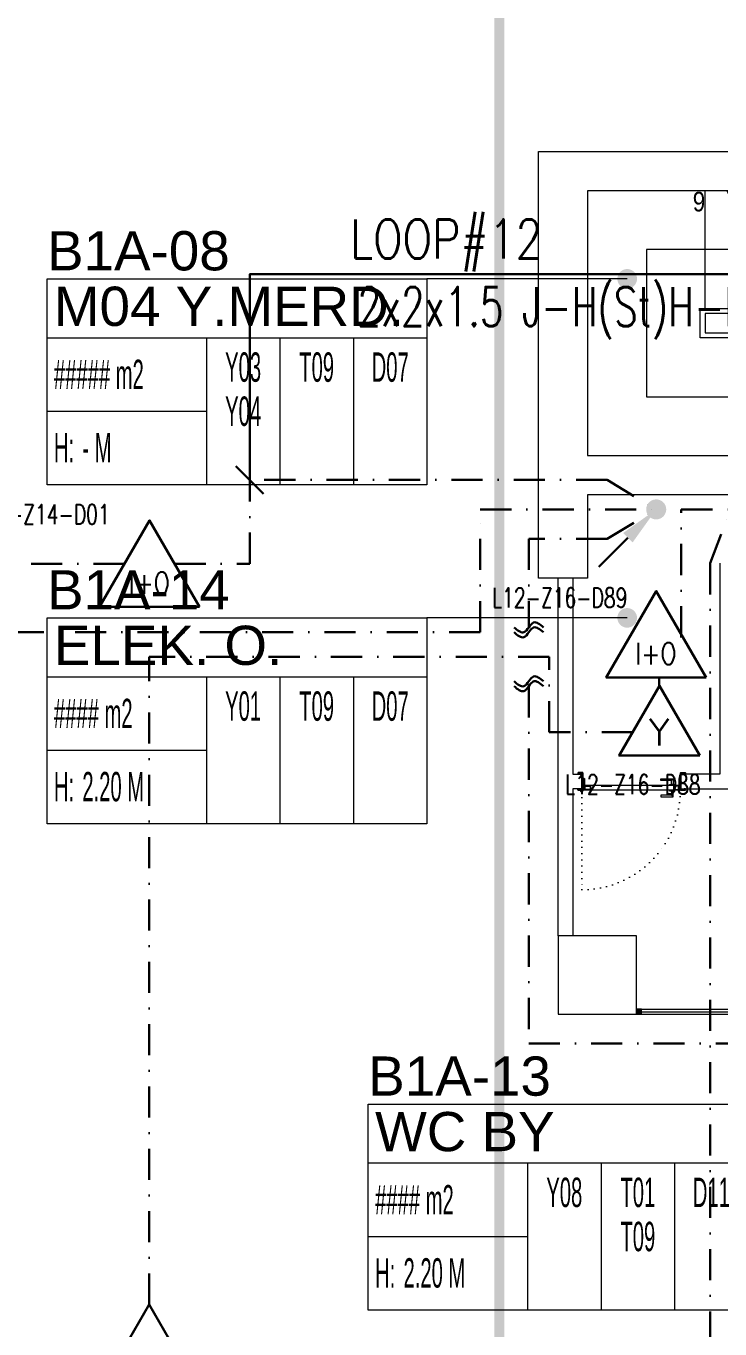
# Model space of a CAD drawing. Header units: metres. Extents: x -19121 to 152404, y -12107 to 29421.
# Drawn here: x 91897 to 92605, y 1279 to 2608 of the extents above; entities that cross this region are included whole.
import ezdxf
from ezdxf.enums import TextEntityAlignment as Align

# ---------------------------------------------------------------- set-up
doc = ezdxf.new("R2010")
doc.units = ezdxf.units.M
doc.header["$LTSCALE"] = 50
doc.header["$MEASUREMENT"] = 0
for name, pattern in [('DASHDOT', [25.4, 12.7, -6.35, 0, -6.35]), ('DOT2', [0.125, 0, -0.125]), ('HIDDEN', [0.375, 0.25, -0.125])]:
    doc.linetypes.add(name, pattern=pattern)
doc.layers.get('0').update_dxf_attribs({"color": 9, "lineweight": 9})
for name, color, linetype, lineweight in [('00', 9, 'Continuous', 9), ('01', 9, 'Continuous', 9), ('06B', 9, 'Continuous', 9), ('06D', 9, 'Continuous', 9), ('10', 9, 'Continuous', 9), ('15', 9, 'Continuous', 9), ('19', 9, 'Continuous', 9), ('20', 9, 'DOT2', 9), ('21', 9, 'Continuous', 9), ('21_mahal200', 9, 'Continuous', 9), ('E-DEDEKTÖR NUMARALARI', 20, 'Continuous', 30), ('E-KABLO', 7, 'Continuous', 30), ('E-KOMBİNE DEDEKTÖR (ISI+OPTİK DUMAN)', 7, 'Continuous', 30), ('E-OK', 3, 'Continuous', 30), ('E-YAZI', 7, 'Continuous', 30), ('E-YÜKSELTİLMİŞ DÖŞEME İÇİNDE DUMAN DEDEKTÖRÜ', 7, 'Continuous', 30)]:
    doc.layers.add(name, color=color, linetype=linetype, lineweight=lineweight)
doc.styles.add('Arial', font='arial.ttf', dxfattribs={"height": 2.5})
doc.styles.add('E-YAZI', font='txttw.shx', dxfattribs={"height": 200})
doc.styles.add('MuuM_TEXT-STANDART', font='ARIALN.TTF')
doc.dimstyles.new('MuuM_DIM200', dxfattribs={"dimscale": 20, "dimtxt": 2, "dimasz": 1, "dimexe": 1, "dimexo": 1, "dimgap": 1, "dimtad": 1, "dimdec": 1, "dimrnd": 0.5, "dimdsep": 46, "dimtxsty": 'MuuM_TEXT-STANDART', "dimblk": 'ARCHTICK', "dimcen": 0, "dimdle": 0.15, "dimclrd": 256, "dimclre": 256, "dimclrt": 256, "dimadec": 0, "dimazin": 0, "dimtfac": 5, "dimtdec": 1, "dimtix": 1, "dimtmove": 2, "dimatfit": 3, "dimldrblk": 'DOT', "dimfxl": 3, "dimfxlon": 1, "dimtolj": 1, "dimlwd": -1, "dimlwe": -1, "dimarcsym": 0})

# ---------------------------------------------------------------- blocks, each defined once
blk = doc.blocks.new('100_KOMBİNE DEDEKTÖR (ISI+OPTİK DUMAN) 085')
at = {"layer": 'E-KOMBİNE DEDEKTÖR (ISI+OPTİK DUMAN)', "color": 4}
blk.add_lwpolyline([(2.55, 0), (0, 4.416), (-2.55, 0)], close=True, dxfattribs=at)
at = {"layer": 'E-KOMBİNE DEDEKTÖR (ISI+OPTİK DUMAN)', "color": 3, "style": 'E-YAZI', "width": 0.8}
blk.add_text('I+O', height=1.1016, dxfattribs=at).set_placement((-0.018, 1.224), align=Align.MIDDLE)
blk = doc.blocks.new('*U241')
at = {"layer": 'E-OK', "color": 3, "linetype": 'Continuous'}
blk.add_line((84.9, 84.8), (172.1, 172), dxfattribs=at)
at = {"layer": 'E-OK', "color": 4, "linetype": 'Continuous', "const_width": 30}
blk.add_lwpolyline([(-15, 0, 1), (15, 0, 1)], format="xyb", close=True, dxfattribs=at)
at = {"layer": 'E-OK', "color": 3, "linetype": 'Continuous'}
blk.add_solid([(99, 70.7), (70.7, 99), (0, 0)], dxfattribs=at)
blk = doc.blocks.new('100_YÜKSELTİLMİŞ DÖŞEME İÇİNDE DUMAN DEDEKTÖRÜ 085')
at = {"layer": 'E-YÜKSELTİLMİŞ DÖŞEME İÇİNDE DUMAN DEDEKTÖRÜ', "color": 4}
blk.add_lwpolyline([(2.059, 0), (0, 3.566), (-2.059, 0)], close=True, dxfattribs=at)
at = {"layer": 'E-YÜKSELTİLMİŞ DÖŞEME İÇİNDE DUMAN DEDEKTÖRÜ', "color": 3, "style": 'E-YAZI'}
blk.add_text('Y', height=1.36, dxfattribs=at).set_placement((-0.022, 1.201), align=Align.MIDDLE)
blk = doc.blocks.new('p-kolon_80x80')
blk.add_lwpolyline([(-40, -40), (40, -40), (40, 40), (-40, 40)], close=True)
blk = doc.blocks.new('1.Bod.Ara.Sitatik Elk')
at = {"layer": '01'}
blk.add_lwpolyline([(8420, -6500), (8420, -6500), (8420, -6460), (8420, -6150), (9220, -6150), (9220, -6190), (8470, -6190), (8470, -6460), (9015, -6460), (9015, -6545), (9220, -6545), (9220, -6585), (8975, -6585), (8975, -6500), (8470, -6500), (8470, -6585), (8420, -6585), (8420, -6500)], close=True, dxfattribs=at)
blk.add_blockref('p-kolon_80x80', (8480, -6990), dxfattribs=at)
blk = doc.blocks.new('_ArchTick')
at = {"color": 0, "linetype": 'ByBlock', "const_width": 0.15}
blk.add_lwpolyline([(-0.5, -0.5), (0.5, 0.5)], dxfattribs=at)
blk = doc.blocks.new('_Dot')
at = {"color": 0, "linetype": 'ByBlock', "lineweight": -2}
blk.add_line((-0.5, 0), (-1, 0), dxfattribs=at)
at = {"color": 0, "linetype": 'ByBlock', "const_width": 0.5}
blk.add_lwpolyline([(-0.25, 0, 1), (0.25, 0, 1)], format="xyb", close=True, dxfattribs=at)
blk = doc.blocks.new('0_roomno2')
blk.add_lwpolyline([(19.375, -10.5), (0, -10.5), (0, 0), (19.375, 0)], close=True)
for points in [[(0, -3), (19.375, -3)], [(8.125, -3), (8.125, -10.5)], [(11.875, -3), (11.875, -10.5)], [(15.625, -3), (15.625, -10.5)], [(0, -6.75), (8.125, -6.75)]]:
    blk.add_lwpolyline(points)
at = {"style": 'MuuM_TEXT-STANDART', "width": 0.6}
blk.add_text('H:', height=1.5, dxfattribs=at).set_placement((0.35, -8.608), align=Align.MIDDLE_LEFT)
at = {"style": 'Arial'}
blk.add_attdef('ODANO', (0, 1.17), '', height=2, dxfattribs=at)
blk.add_attdef('MEKANADI', text='', height=2, dxfattribs=at).set_placement((0.35, -3), align=Align.BOTTOM_LEFT)
at = {"style": 'MuuM_TEXT-STANDART', "width": 0.6}
for tag, p in [('YER01', (10, -4.5)), ('TAVAN01', (13.75, -4.5)), ('DUVAR01', (17.5, -4.5)), ('YER02', (10, -6.75)), ('TAVAN02', (13.75, -6.75)), ('DUVAR02', (17.5, -6.75)), ('YER03', (10, -9)), ('TAVAN03', (13.75, -9)), ('DUVAR03', (17.5, -9))]:
    blk.add_attdef(tag, text='', height=1.5, dxfattribs=at).set_placement(p, align=Align.MIDDLE_CENTER)
for tag, p in [('M2', (0.35, -4.875)), ('TEMIZTAVANYUKSEKLIGI', (1.8, -8.608))]:
    blk.add_attdef(tag, text='', height=1.5, dxfattribs=at).set_placement(p, align=Align.MIDDLE_LEFT)
blk = doc.blocks.new('p-M01-M02_merdiven-1050')
at = {"layer": '19'}
h = blk.add_hatch(color=256, dxfattribs=at)
h.dxf.hatch_style = 1
edge = h.paths.add_edge_path()
edge.add_arc((210, -344), 10, 270, 630)
h = blk.add_hatch(color=256, dxfattribs=at)
h.dxf.hatch_style = 1
h.paths.add_polyline_path([(84, -372), (36, -372), (60, -396)])
at = {"layer": '19', "linetype": 'Continuous'}
for points in [[(210, -344), (210, -120), (210, -60), (60, -60), (60, -372)], [(145, -200.7), (145, -120), (125, -120), (125, -120), (125, -367), (140, -367), (140, -372), (120, -372), (120, -367), (120, -115), (120, -115), (150, -115), (150, -198.4)], [(150, -120), (270, -120)], [(145, -200.7), (270, -142.4)], [(0, -148), (120, -148)], [(145, -206.3), (270, -148)], [(150, -148), (258, -148)], [(0, -176), (120, -176)], [(150, -176), (198, -176)], [(210, -176), (270, -176)], [(0, -204), (120, -204)], [(150, -204), (270, -204)], [(0, -232), (120, -232)], [(150, -232), (270, -232)], [(0, -260), (120, -260)], [(150, -260), (270, -260)], [(0, -288), (120, -288)], [(150, -288), (270, -288)], [(0, -316), (120, -316)], [(150, -316), (270, -316)], [(0, -344), (120, -344)], [(150, -344), (270, -344)], [(0, -372), (120, -372)]]:
    blk.add_lwpolyline(points, dxfattribs=at)
at = {"layer": '19'}
for points in [[(145, -206.3), (270, -148)], [(150, -204), (150, -372), (150, -372), (145, -372), (145, -372), (145, -206.3)]]:
    blk.add_lwpolyline(points, dxfattribs=at)
blk.add_lwpolyline([(84, -372), (36, -372), (60, -396)], close=True, dxfattribs=at)
blk.add_circle((210, -344), 10, dxfattribs=at)
blk = doc.blocks.new('gr-p-barel kilitli kapı kolu')
at = {"flags": 128}
for points in [[(-0.9, 0.8), (-0.9, 4.9), (-11.7, 4.9), (-11.7, 6.7), (0.9, 6.7), (0.9, 0.8)], [(-0.8, 5), (0.8, 6.6)]]:
    blk.add_lwpolyline(points, dxfattribs=at)
blk.add_lwpolyline([(-2.75, 0), (-2.75, 0.7), (2.75, 0.7), (2.75, 0)])
blk.add_lwpolyline([(-1.3, 0.7), (1.3, 0.7), (1.3, 0.8), (-1.3, 0.8)], close=True)
blk = doc.blocks.new('prf-scr2')
at = {"linetype": 'DOT2', "ltscale": 10}
blk.add_line((0, 0.2), (0, -1.1), dxfattribs=at)
for p, q in [((-0.1, -0.2), (0.1, -0.3)), ((0.1, -0.2), (-0.1, -0.2)), ((0.1, -0.3), (-0.1, -0.3)), ((-0.1, -0.3), (0.1, -0.4)), ((0.1, -0.4), (-0.1, -0.4)), ((0.1, -0.5), (-0.1, -0.4)), ((-0.1, -0.4), (0.1, -0.4)), ((0.1, -0.6), (-0.1, -0.5)), ((-0.1, -0.5), (0.1, -0.5)), ((-0.1, -0.6), (0.1, -0.7)), ((0.1, -0.6), (-0.1, -0.6)), ((-0.1, -0.6), (0.1, -0.6)), ((-0.1, -0.7), (0.1, -0.8)), ((0.1, -0.7), (-0.1, -0.7)), ((-0.1, -0.8), (0.1, -0.8)), ((0.1, -0.8), (-0.1, -0.8)), ((0.1, -0.2), (0, -0.1)), ((0, -0.2), (0.1, -0.2))]:
    blk.add_line(p, q)
blk.add_lwpolyline([(0.2, 0), (-0.2, 0), (-0.2, 0), (-0.1, -0.1), (0.1, -0.1), (0.2, 0), (0.2, 0)], close=True)
for points in [[(0.2, 0), (-0.2, 0)], [(-0.1, -0.1), (-0.1, -0.2), (-0.1, -0.2), (-0.1, -0.2), (-0.1, -0.2), (-0.1, -0.3), (-0.1, -0.3), (-0.1, -0.3), (-0.1, -0.3), (-0.1, -0.4), (-0.1, -0.4), (-0.1, -0.4), (-0.1, -0.4), (-0.1, -0.4), (-0.1, -0.5), (-0.1, -0.5), (-0.1, -0.5), (-0.1, -0.5), (-0.1, -0.5), (-0.1, -0.5), (-0.1, -0.6), (-0.1, -0.6), (-0.1, -0.6), (-0.1, -0.6), (-0.1, -0.6), (-0.1, -0.7), (-0.1, -0.7), (-0.1, -0.7), (-0.1, -0.7), (-0.1, -0.7), (-0.1, -0.8), (-0.1, -0.8), (-0.1, -0.8), (-0.1, -0.8), (0, -0.9), (0, -0.9), (0, -0.9), (0.1, -0.8), (0.1, -0.8), (0.1, -0.7), (0.1, -0.7), (0.1, -0.7), (0.1, -0.7), (0.1, -0.7), (0.1, -0.7), (0.1, -0.6), (0.1, -0.6), (0.1, -0.6), (0.1, -0.6), (0.1, -0.6), (0.1, -0.5), (0.1, -0.5), (0.1, -0.5), (0.1, -0.5), (0.1, -0.4), (0.1, -0.4), (0.1, -0.4), (0.1, -0.4), (0.1, -0.4), (0.1, -0.3), (0.1, -0.3), (0.1, -0.3), (0.1, -0.3), (0.1, -0.3), (0.1, -0.3), (0.1, -0.2), (0.1, -0.2), (0.1, -0.2), (0.1, -0.2), (0.1, -0.2), (0.1, -0.1)]]:
    blk.add_lwpolyline(points)
blk = doc.blocks.new('K-SAC-01')
at = {"layer": '10'}
for points in [[(-4.6, 16.2, -0.414214), (-4.5, 16.3), (-0.1, 16.3, -0.414214), (0, 16.2), (0, 5.9), (0.2, 5.9), (0.2, 16.2, 0.414214), (-0.1, 16.5), (-4.5, 16.5, 0.414214), (-4.8, 16.2), (-4.8, 15.3, 0.414214), (-4.5, 15), (-3.4, 15), (-3.4, 15.2), (-4.5, 15.2, -0.414214), (-4.6, 15.3)], [(104.6, 16.2, 0.414214), (104.5, 16.3), (100.1, 16.3, 0.414214), (100, 16.2), (100, 5.9), (99.8, 5.9), (99.8, 16.2, -0.414214), (100.1, 16.5), (104.5, 16.5, -0.414214), (104.8, 16.2), (104.8, 15.3, -0.414214), (104.5, 15), (103.4, 15), (103.4, 15.2), (104.5, 15.2, 0.414214), (104.6, 15.3)], [(0.2, 10.3, -0.414214), (0.5, 10.6), (1.5, 10.6, -0.414214), (1.8, 10.3), (1.8, 3.9, -0.414214), (1.5, 3.6, -0.414214), (1.2, 3.9), (1.2, 4.8), (0.2, 4.8), (0.2, -1.2, -0.414214), (-0.1, -1.5), (-4.5, -1.5, -0.414214), (-4.8, -1.2), (-4.8, -0.3, -0.414214), (-4.5, 0), (-3.4, 0), (-3.4, -0.2), (-4.5, -0.2, 0.414214), (-4.6, -0.3), (-4.6, -1.2, 0.414214), (-4.5, -1.3), (-0.1, -1.3, 0.414214), (0, -1.2), (0, 5), (1.4, 5), (1.4, 3.9, 0.414214), (1.5, 3.8, 0.414214), (1.6, 3.9), (1.6, 10.3, 0.414214), (1.5, 10.4), (0.5, 10.4, 0.414214), (0.4, 10.3), (0.4, 9.4), (0.2, 9.4)], [(-0.4, -2), (1, -1.4), (1, 1.5), (1.2, 1.5), (1.2, -1.5), (-0.3, -2.2, -14.796002)], [(99.8, 10.3, 0.414214), (99.5, 10.6), (98.5, 10.6, 0.414214), (98.2, 10.3), (98.2, 3.9, 0.414214), (98.5, 3.6, 0.414214), (98.8, 3.9), (98.8, 4.8), (99.8, 4.8), (99.8, -1.2, 0.414214), (100.1, -1.5), (104.5, -1.5, 0.414214), (104.8, -1.2), (104.8, -0.3, 0.414214), (104.5, 0), (103.4, 0), (103.4, -0.2), (104.5, -0.2, -0.414214), (104.6, -0.3), (104.6, -1.2, -0.414214), (104.5, -1.3), (100.1, -1.3, -0.414214), (100, -1.2), (100, 5), (98.6, 5), (98.6, 3.9, -0.414214), (98.5, 3.8, -0.414214), (98.4, 3.9), (98.4, 10.3, -0.414214), (98.5, 10.4), (99.5, 10.4, -0.414214), (99.6, 10.3), (99.6, 9.4), (99.8, 9.4)]]:
    blk.add_lwpolyline(points, format="xyb", close=True, dxfattribs=at)
for points in [[(98.8, 0.1), (98.8, 2.1), (99.1, 2.1), (99.1, 3.2), (1.5, 3.2), (1.5, 2.1), (1.8, 2.1), (1.8, 0.1), (1.5, 0.1), (1.5, 1.9), (1.2, 1.9), (1.2, 3.5), (99.4, 3.5), (99.4, 1.9), (99.1, 1.9), (99.1, 0.1)], [(98.8, 2.1), (98.8, 0.1), (99.4, 0.1), (99.4, -1.5), (1.2, -1.5), (1.2, 0.1), (1.8, 0.1), (1.8, 2.1), (2.1, 2.1), (2.1, -0.1), (1.5, -0.1), (1.5, -1.2), (99.1, -1.2), (99.1, -0.1), (98.5, -0.1), (98.5, 2.1), (98.8, 2.1)]]:
    blk.add_lwpolyline(points, dxfattribs=at)
for points in [[(2.1, 3), (8.1, 3), (8.1, -1), (2.1, -1)], [(2.4, 2.7), (7.8, 2.7), (7.8, -0.7), (2.4, -0.7)], [(98.5, 3), (92.5, 3), (92.5, -1), (98.5, -1)], [(98.2, 2.7), (92.8, 2.7), (92.8, -0.7), (98.2, -0.7)]]:
    blk.add_lwpolyline(points, close=True, dxfattribs=at)
blk.add_circle((-0.9, -2.5), 0.55, dxfattribs=at)
at = {"layer": '20', "linetype": 'HIDDEN'}
for points in [[(-0.2, -1.3), (-0.2, 0), (-1.7, 0), (-1.7, -1.3)], [(-0.4, -2), (-0.4, -0.2), (-1.5, -0.2), (-1.5, -2)]]:
    blk.add_lwpolyline(points, dxfattribs=at)
at = {"layer": '20'}
blk.add_lwpolyline([(-0.9, -2.5), (-0.9, -102.9)], dxfattribs=at)
blk.add_arc((-0.9, -2.5), 100.4, 270, 1.5131, dxfattribs=at)
at = {"layer": '06B'}
blk.add_blockref('gr-p-barel kilitli kapı kolu', (91.4, 3.5), dxfattribs=at)
at = {"layer": '06B', "xscale": -1, "rotation": 180}
blk.add_blockref('gr-p-barel kilitli kapı kolu', (91.4, -1.5), dxfattribs=at)
at = {"layer": '10', "xscale": -1, "rotation": 90}
blk.add_blockref('prf-scr2', (1.5, 1), dxfattribs=at)
at = {"layer": '10', "rotation": 270}
blk.add_blockref('prf-scr2', (99.1, 1.2), dxfattribs=at)
blk = doc.blocks.new('prf-10x10')
blk.add_lwpolyline([(-5, -5), (5, -5), (5, 5), (-5, 5)], close=True)
at = {"color": 255}
blk.add_solid([(-5, -5), (5, -5), (-5, 5), (5, 5)], dxfattribs=at)
at = {"layer": '10'}
blk.add_point((0, 0), dxfattribs=at)
blk = doc.blocks.new('p-dog-ser-620')
at = {"layer": '06D'}
for points in [[(-620, 5), (-5, 5)], [(-620, 0), (-5, 0)]]:
    blk.add_lwpolyline(points, dxfattribs=at)
at = {"layer": '15'}
blk.add_lwpolyline([(-620, 2.5), (-5, 2.5)], dxfattribs=at)
at = {"layer": '10', "xscale": 0.5, "yscale": 0.5, "rotation": 90}
for p in [(-617.5, 2.5), (-460, 2.5), (-305, 2.5), (-155, 2.5), (-2.5, 2.5)]:
    blk.add_blockref('prf-10x10', p, dxfattribs=at)
blk = doc.blocks.new('1.Bod.Ara.Mimari Elk')
at = {"layer": '00'}
for p, q in [((8605, -6570), (8605, -6785)), ((8605, -6785), (8565, -6785)), ((8565, -6785), (8565, -6800)), ((8565, -6800), (8630, -6800))]:
    blk.add_line(p, q, dxfattribs=at)
blk.add_lwpolyline([(8455, -6585), (8455, -6785), (8465, -6785), (8465, -6800), (8455, -6800), (8455, -6950), (8440, -6950), (8440, -6585)], dxfattribs=at)
at = {"layer": '20', "ltscale": 2, "const_width": 10}
blk.add_lwpolyline([(8380, -5050), (8380, -8690), (12080, -8690), (12080, -6110), (9520, -6110), (9520, -5050)], close=True, dxfattribs=at)
at = {"rotation": 90}
blk.add_blockref('p-M01-M02_merdiven-1050', (8470, -6460), dxfattribs=at)
blk.add_blockref('K-SAC-01', (8465, -6800))
at = {"layer": '10'}
blk.add_blockref('p-dog-ser-620', (9140, -7030), dxfattribs=at)
at = {"layer": '21_mahal200'}
ref = blk.add_blockref('0_roomno2', (7918.66, -6279.81), dxfattribs=dict(at, xscale=20, yscale=20, zscale=20))
ref.add_attrib('ODANO', 'B1A-08', (7918.66, -6271.17), dxfattribs={"layer": '0', "height": 40, "style": 'Arial'})
ref.add_attrib('MEKANADI', 'M04 Y.MERD.', dxfattribs={"layer": '0', "height": 40, "style": 'Arial'}).set_placement((7925.66, -6339.81), align=Align.BOTTOM_LEFT)
ref.add_attrib('M2', '##### m2', dxfattribs={"layer": '0', "height": 30, "style": 'MuuM_TEXT-STANDART', "width": 0.6}).set_placement((7925.66, -6377.31), align=Align.MIDDLE_LEFT)
ref.add_attrib('TEMIZTAVANYUKSEKLIGI', '- M', dxfattribs={"layer": '0', "height": 30, "style": 'MuuM_TEXT-STANDART', "width": 0.6}).set_placement((7954.66, -6451.97), align=Align.MIDDLE_LEFT)
ref.add_attrib('YER01', 'Y03', dxfattribs={"layer": '0', "height": 30, "style": 'MuuM_TEXT-STANDART', "width": 0.6}).set_placement((8118.66, -6369.81), align=Align.MIDDLE_CENTER)
ref.add_attrib('TAVAN01', 'T09', dxfattribs={"layer": '0', "height": 30, "style": 'MuuM_TEXT-STANDART', "width": 0.6}).set_placement((8193.66, -6369.81), align=Align.MIDDLE_CENTER)
ref.add_attrib('DUVAR01', 'D07', dxfattribs={"layer": '0', "height": 30, "style": 'MuuM_TEXT-STANDART', "width": 0.6}).set_placement((8268.66, -6369.81), align=Align.MIDDLE_CENTER)
ref.add_attrib('YER02', 'Y04', dxfattribs={"layer": '0', "height": 30, "style": 'MuuM_TEXT-STANDART', "width": 0.6}).set_placement((8118.66, -6414.81), align=Align.MIDDLE_CENTER)
ref = blk.add_blockref('0_roomno2', (7918.66, -6625.67), dxfattribs=dict(at, xscale=20, yscale=20, zscale=20))
ref.add_attrib('ODANO', 'B1A-14', (7918.66, -6617.02), dxfattribs={"layer": '0', "height": 40, "style": 'Arial'})
ref.add_attrib('MEKANADI', 'ELEK. O.', dxfattribs={"layer": '0', "height": 40, "style": 'Arial'}).set_placement((7925.66, -6685.67), align=Align.BOTTOM_LEFT)
ref.add_attrib('M2', '#### m2', dxfattribs={"layer": '0', "height": 30, "style": 'MuuM_TEXT-STANDART', "width": 0.6}).set_placement((7925.66, -6723.17), align=Align.MIDDLE_LEFT)
ref.add_attrib('TEMIZTAVANYUKSEKLIGI', '2.20 M', dxfattribs={"layer": '0', "height": 30, "style": 'MuuM_TEXT-STANDART', "width": 0.6}).set_placement((7954.66, -6797.83), align=Align.MIDDLE_LEFT)
ref.add_attrib('YER01', 'Y01', dxfattribs={"layer": '0', "height": 30, "style": 'MuuM_TEXT-STANDART', "width": 0.6}).set_placement((8118.66, -6715.67), align=Align.MIDDLE_CENTER)
ref.add_attrib('TAVAN01', 'T09', dxfattribs={"layer": '0', "height": 30, "style": 'MuuM_TEXT-STANDART', "width": 0.6}).set_placement((8193.66, -6715.67), align=Align.MIDDLE_CENTER)
ref.add_attrib('DUVAR01', 'D07', dxfattribs={"layer": '0', "height": 30, "style": 'MuuM_TEXT-STANDART', "width": 0.6}).set_placement((8268.66, -6715.67), align=Align.MIDDLE_CENTER)
ref = blk.add_blockref('0_roomno2', (8246.26, -7121.76), dxfattribs=dict(at, xscale=20, yscale=20, zscale=20))
ref.add_attrib('ODANO', 'B1A-13', (8246.26, -7113.12), dxfattribs={"layer": '0', "height": 40, "style": 'Arial'})
ref.add_attrib('MEKANADI', 'WC BY', dxfattribs={"layer": '0', "height": 40, "style": 'Arial'}).set_placement((8253.26, -7181.76), align=Align.BOTTOM_LEFT)
ref.add_attrib('M2', '#### m2', dxfattribs={"layer": '0', "height": 30, "style": 'MuuM_TEXT-STANDART', "width": 0.6}).set_placement((8253.26, -7219.26), align=Align.MIDDLE_LEFT)
ref.add_attrib('TEMIZTAVANYUKSEKLIGI', '2.20 M', dxfattribs={"layer": '0', "height": 30, "style": 'MuuM_TEXT-STANDART', "width": 0.6}).set_placement((8282.26, -7293.92), align=Align.MIDDLE_LEFT)
ref.add_attrib('YER01', 'Y08', dxfattribs={"layer": '0', "height": 30, "style": 'MuuM_TEXT-STANDART', "width": 0.6}).set_placement((8446.26, -7211.76), align=Align.MIDDLE_CENTER)
ref.add_attrib('TAVAN01', 'T01', dxfattribs={"layer": '0', "height": 30, "style": 'MuuM_TEXT-STANDART', "width": 0.6}).set_placement((8521.26, -7211.76), align=Align.MIDDLE_CENTER)
ref.add_attrib('DUVAR01', 'D11', dxfattribs={"layer": '0', "height": 30, "style": 'MuuM_TEXT-STANDART', "width": 0.6}).set_placement((8596.26, -7211.76), align=Align.MIDDLE_CENTER)
ref.add_attrib('TAVAN02', 'T09', dxfattribs={"layer": '0', "height": 30, "style": 'MuuM_TEXT-STANDART', "width": 0.6}).set_placement((8521.26, -7256.76), align=Align.MIDDLE_CENTER)
at = {"layer": '21', "style": 'MuuM_TEXT-STANDART'}
blk.add_text('9', height=20, dxfattribs=at).set_placement((8590, -6211), align=Align.RIGHT)
at = {"layer": '21_mahal200'}
for points in [[(8510.4, -6279.81), (8306.16, -6279.81)], [(8510.4, -6625.67), (8306.16, -6625.67)]]:
    blk.add_leader(points, dimstyle='MuuM_DIM200', override={"dimasz": 1, "dimfxl": 10}, dxfattribs=at)

msp = doc.modelspace()

# ---------------------------------------------------------------- linework, layer by layer
at = {"layer": 'E-KABLO'}
msp.add_line((92139.52, 2130.86), (92111.23, 2159.15), dxfattribs=at)
at = {"layer": 'E-KABLO', "color": 6, "linetype": 'DASHDOT', "ltscale": 0.05}
for p, q in [((92490, 2145), (92125.38, 2145)), ((92125.38, 2059.61), (92125.38, 2145)), ((92490, 2145), (92540, 2115)), ((92360.57, 1989.61), (92360.57, 2115)), ((92360.57, 2115), (92540, 2115)), ((92490, 2085), (92540, 2115)), ((92410, 2085), (92410, 1994.61)), ((92490, 2085), (92410, 2085)), ((91997.75, 2059.61), (90222.93, 2059.61)), ((92048.75, 2059.61), (92125.38, 2059.61)), ((92430.81, 1964.61), (92022.84, 1964.61)), ((92022.84, 1303.77), (92022.84, 1964.61)), ((92430.81, 1887.77), (92430.81, 1964.61)), ((92543.12, 1935.41), (92543.12, 1944.58)), ((92410, 1934.61), (92410, 1570)), ((92516.18, 1887.77), (92430.81, 1887.77)), ((92410, 1570), (95180, 1570))]:
    msp.add_line(p, q, dxfattribs=at)
at = {"layer": 'E-KABLO', "color": 4, "linetype": 'DASHDOT', "ltscale": 0.05}
for p, q in [((92565.5, 1984.41), (92565.5, 2115)), ((92565.5, 2115), (92615.62, 2115)), ((92595.13, 2060), (92615.92, 2115)), ((92595.13, 2060), (92595.13, 909.77)), ((92360.57, 1989.61), (91861.74, 1989.61))]:
    msp.add_line(p, q, dxfattribs=at)
at = {"layer": 'E-KABLO'}
msp.add_lwpolyline([(92125.38, 2145), (92125.38, 2354.88), (92936.58, 2354.88)], dxfattribs=at)
at = {"layer": 'E-KABLO', "color": 3, "linetype": 'Continuous', "ltscale": 0.05}
for points in [[(92425, 1994.61), (92415, 1999.61), (92405, 1989.61), (92395, 1994.61)], [(92425, 1989.61), (92415, 1994.61), (92405, 1984.61), (92395, 1989.61)], [(92425, 1939.61), (92415, 1944.61), (92405, 1934.61), (92395, 1939.61)], [(92425, 1934.61), (92415, 1939.61), (92405, 1929.61), (92395, 1934.61)]]:
    msp.add_spline(points, degree=3, dxfattribs=at)

# ---------------------------------------------------------------- block references
for name in ['1.Bod.Ara.Mimari Elk', '1.Bod.Ara.Sitatik Elk']:
    msp.add_blockref(name, (84000, 8630))
at = {"layer": 'E-KOMBİNE DEDEKTÖR (ISI+OPTİK DUMAN)', "xscale": 20, "yscale": 20, "zscale": 20}
for p in [(92023.25, 2015.45), (92540, 1943.41), (92022.84, 1215.45)]:
    msp.add_blockref('100_KOMBİNE DEDEKTÖR (ISI+OPTİK DUMAN) 085', p, dxfattribs=at)
at = {"layer": 'E-OK', "xscale": -0.34, "yscale": 0.34, "zscale": 0.34, "rotation": 90}
msp.add_blockref('*U241', (92540, 2115), dxfattribs=at)
at = {"layer": 'E-YÜKSELTİLMİŞ DÖŞEME İÇİNDE DUMAN DEDEKTÖRÜ', "xscale": 20, "yscale": 20, "zscale": 20}
msp.add_blockref('100_YÜKSELTİLMİŞ DÖŞEME İÇİNDE DUMAN DEDEKTÖRÜ 085', (92543.37, 1863.81), dxfattribs=at)

# ---------------------------------------------------------------- texts
at = {"layer": 'E-DEDEKTÖR NUMARALARI', "style": 'E-YAZI', "width": 0.7}
for s, p in [('L12-Z14-D01', (91844.53, 2099.95)), ('L12-Z16-D89', (92372.62, 2014.89)), ('L12-Z16-D88', (92447.21, 1824.43))]:
    msp.add_text(s, height=20, dxfattribs=at).set_placement(p)
at = {"layer": 'E-YAZI', "color": 3, "style": 'E-YAZI'}
for s, width, p in [('LOOP#12', 0.8, (92227.84, 2370.88)), ('2x2x1.5 J-H(St)H-Fe180/PH90', 0.7, (92235.36, 2301.85))]:
    msp.add_text(s, height=40, dxfattribs=dict(at, width=width)).set_placement(p)

doc.saveas('drawing.dxf')
